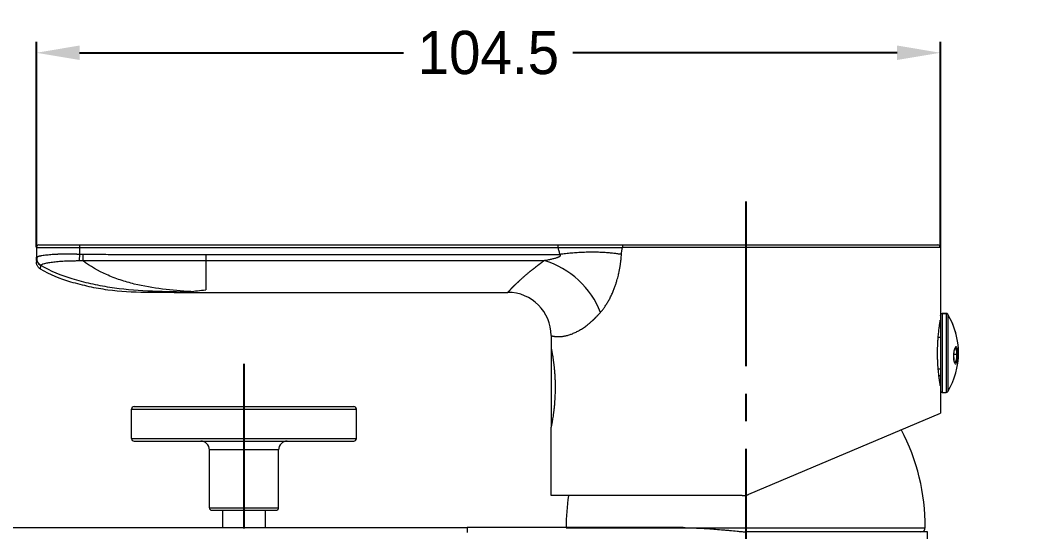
# Model space of a CAD drawing. Extents: x 11557 to 12329, y -16777 to -16231.
# Drawn here: x 11997.2 to 12112.9, y -16478.8 to -16419.6 of the extents above; entities that cross this region are included whole.
import ezdxf

# ---------------------------------------------------------------- set-up
doc = ezdxf.new("R2010")
doc.units = 0
doc.header["$MEASUREMENT"] = 0
doc.linetypes.add('CENTER2', pattern=[28.575, 19.05, -3.175, 3.175, -3.175])
doc.layers.get('0').update_dxf_attribs({"color": 3, "linetype": 'CONTINUOUS'})
doc.layers.get('DEFPOINTS').update_dxf_attribs({"linetype": 'CONTINUOUS'})
doc.layers.add('CENTER', color=1, linetype='CENTER2')
doc.layers.add('DIM_', color=6, linetype='CONTINUOUS', lineweight=9)
doc.styles.get("Standard").update_dxf_attribs({"font": 'Gulim.ttf'})
doc.dimstyles.new('사본(2) STANDARD', dxfattribs={"dimscale": 0, "dimtxt": 5, "dimasz": 5, "dimexe": 1.25, "dimexo": 0.625, "dimgap": 1.5, "dimtad": 3, "dimtih": 1, "dimtoh": 1, "dimdec": 1, "dimzin": 9, "dimdsep": 46, "dimtxsty": 'Standard', "dimcen": 2.5, "dimclrd": 5, "dimclre": 5, "dimclrt": 5, "dimadec": 0, "dimazin": 0, "dimtfac": 1, "dimtdec": 1, "dimtmove": 0, "dimatfit": 3, "dimfxl": 1.25, "dimtfill": 1, "dimtolj": 1, "dimtzin": 0, "dimarcsym": 0})

# ---------------------------------------------------------------- blocks, each defined once
blk = doc.blocks.new('*D29')
at = {"layer": 'DEFPOINTS', "color": 0, "transparency": 16777216}
for p in [(12023.12, -16459.37), (11988.09, -16482.99), (11974.81, -16514.28), (12023.12, -16526.81), (11986.36, -16534.53)]:
    blk.add_point(p, dxfattribs=at)
at = {"layer": 'DIM_', "color": 5, "lineweight": -2, "transparency": 16777216}
for p, q in [((11974.56, -16514.85), (11968.31, -16529.58)), ((12023.12, -16527.44), (12023.12, -16540.73))]:
    blk.add_line(p, q, dxfattribs=at)
for start, end in [(249.0609, 255.8564), (261.119, 267.9391)]:
    blk.add_arc((12023.12, -16400.46), 139.02, start, end, dxfattribs=at)
at = {"layer": 'DIM_', "color": 5, "transparency": 16777216}
for points in [[(11973.13, -16531.07), (11973.75, -16529.53), (11968.8, -16528.43)], [(12018.13, -16538.56), (12018.1, -16540.22), (12023.12, -16539.48)]]:
    blk.add_solid(points, dxfattribs=at)
at = {"layer": 'DIM_', "color": 5, "transparency": 16777216, "insert": (11995.4, -16536.69), "char_height": 5, "attachment_point": 5, "bg_fill": 3, "box_fill_scale": 1.25, "bg_fill_color": 256, "bg_fill_true_color": 13158600, "bg_fill_transparency": 0}
blk.add_mtext('\\A1;23°', dxfattribs=at)
blk = doc.blocks.new('*D36')
at = {"layer": 'DEFPOINTS', "color": 0, "transparency": 16777216}
for p in [(12103.62, -16423.42), (11999.12, -16446.51), (12103.62, -16446.51)]:
    blk.add_point(p, dxfattribs=at)
at = {"layer": 'DIM_', "color": 5, "lineweight": -2, "transparency": 16777216}
for p, q in [((11999.12, -16445.89), (11999.12, -16422.17)), ((12103.62, -16445.89), (12103.62, -16422.17)), ((12004.12, -16423.42), (12041.58, -16423.42)), ((12098.62, -16423.42), (12061.15, -16423.42))]:
    blk.add_line(p, q, dxfattribs=at)
at = {"layer": 'DIM_', "color": 5, "transparency": 16777216}
for points in [[(12004.12, -16422.58), (12004.12, -16424.25), (11999.12, -16423.42)], [(12098.62, -16422.58), (12098.62, -16424.25), (12103.62, -16423.42)]]:
    blk.add_solid(points, dxfattribs=at)
at = {"layer": 'DIM_', "color": 5, "transparency": 16777216, "insert": (12051.37, -16423.42), "char_height": 5, "attachment_point": 5, "bg_fill": 3, "box_fill_scale": 1.25, "bg_fill_color": 256, "bg_fill_true_color": 13158600, "bg_fill_transparency": 0}
blk.add_mtext('\\A1;104.5', dxfattribs=at)
blk = doc.blocks.new('*D37')
at = {"layer": 'DEFPOINTS', "color": 0, "transparency": 16777216}
for p in [(12081.12, -16440.62), (12107.29, -16519.04), (12092.77, -16558.94), (12081.12, -16582.49)]:
    blk.add_point(p, dxfattribs=at)
at = {"layer": 'DIM_', "color": 5, "lineweight": -2, "transparency": 16777216}
blk.add_line((12107.5, -16518.45), (12112.94, -16503.52), dxfattribs=at)
for start, end in [(83.9432, 86.8785), (73.1215, 76.0083)]:
    blk.add_arc((12081.12, -16590.94), 91.79, start, end, dxfattribs=at)
at = {"layer": 'DIM_', "color": 5, "transparency": 16777216}
for points in [[(12086.09, -16500.13), (12086.14, -16498.46), (12081.12, -16499.16)], [(12108.03, -16502.32), (12107.5, -16503.9), (12112.51, -16504.69)]]:
    blk.add_solid(points, dxfattribs=at)
at = {"layer": 'DIM_', "color": 5, "transparency": 16777216, "insert": (12097.06, -16500.55), "char_height": 5, "attachment_point": 5, "bg_fill": 3, "box_fill_scale": 1.25, "bg_fill_color": 256, "bg_fill_true_color": 13158600, "bg_fill_transparency": 0}
blk.add_mtext('\\A1;20°', dxfattribs=at)
at = {"layer": 'DEFPOINTS', "color": 0, "transparency": 16777216}
blk.add_point((12102.29, -16501.63), dxfattribs=at)

msp = doc.modelspace()

# ---------------------------------------------------------------- linework, layer by layer
at = {"linetype": 'Continuous', "lineweight": 18}
for p, q in [((11999.12, -16445.92), (11999.12, -16447.11)), ((11999.42, -16445.62), (12004.12, -16445.62)), ((12004.12, -16445.62), (12059.43, -16445.62)), ((12067.05, -16445.62), (12103.32, -16445.62)), ((12103.62, -16445.92), (12103.62, -16453.75)), ((12004.12, -16446.7), (12004.07, -16447.45)), ((12004.49, -16446.71), (12004.49, -16447.44)), ((11999.15, -16447.84), (11999.15, -16447.84)), ((12016.12, -16451.12), (12053.62, -16451.12)), ((12103.62, -16453.79), (12103.62, -16453.75)), ((12103.62, -16453.79), (12103.62, -16462.49)), ((12104.31, -16453.55), (12103.82, -16453.55)), ((12058.62, -16456.12), (12058.62, -16457.52)), ((12058.62, -16457.52), (12058.62, -16466.72)), ((12103.62, -16462.49), (12103.62, -16465.07)), ((12103.82, -16462.69), (12104.31, -16462.69)), ((12010.12, -16468.02), (12010.12, -16464.62)), ((12010.42, -16464.32), (12035.82, -16464.32)), ((12036.12, -16468.02), (12036.12, -16464.62)), ((12081.49, -16474.46), (12103.62, -16465.07)), ((12058.62, -16474.62), (12058.62, -16466.72)), ((12010.42, -16468.32), (12035.82, -16468.32)), ((12019.12, -16476.02), (12019.12, -16469.32)), ((12027.12, -16476.02), (12027.12, -16469.32)), ((12080.71, -16474.62), (12058.62, -16474.62)), ((12019.42, -16476.32), (12026.82, -16476.32)), ((12020.62, -16476.32), (12020.62, -16478.32)), ((12025.62, -16478.32), (12025.62, -16476.32)), ((11982.27, -16478.32), (12048.94, -16478.32)), ((12102.12, -16478.82), (12081.06, -16478.82)), ((12102.12, -16525.65), (12102.12, -16478.82))]:
    msp.add_line(p, q, dxfattribs=at)
at = {"linetype": 'Continuous', "lineweight": 13}
for p, q in [((11999.12, -16445.92), (12004.12, -16445.92)), ((12004.12, -16445.62), (12004.12, -16445.92)), ((12004.12, -16445.92), (12004.12, -16446.7)), ((12004.12, -16445.92), (12059.43, -16445.92)), ((12103.62, -16445.92), (12066.86, -16445.92)), ((12018.72, -16446.74), (12059.63, -16446.74)), ((12103.82, -16453.59), (12103.82, -16453.55)), ((12104.31, -16453.59), (12103.82, -16453.59)), ((12103.82, -16453.59), (12103.82, -16462.69)), ((12104.31, -16453.59), (12104.31, -16453.55)), ((12104.31, -16453.59), (12104.31, -16462.69)), ((12104.48, -16453.69), (12104.48, -16453.65)), ((12104.48, -16453.69), (12104.48, -16462.6)), ((12010.12, -16464.62), (12036.12, -16464.62)), ((12010.12, -16468.02), (12036.12, -16468.02)), ((12027.12, -16469.32), (12019.12, -16469.32)), ((12019.12, -16476.02), (12027.12, -16476.02)), ((12023.12, -16478.32), (12023.12, -16476.32)), ((12060.36, -16478.33), (12101.88, -16478.33))]:
    msp.add_line(p, q, dxfattribs=at)
at = {"linetype": 'Continuous', "lineweight": 18}
for centre, radius, start, end in [((11999.42, -16445.92), 0.3, 90, 180), ((12103.32, -16445.92), 0.3, 0, 90), ((12103.82, -16453.75), 0.2, 90, 180), ((12104.31, -16453.75), 0.2, 31.0087, 90), ((12097.04, -16458.12), 8.68, 0, 31.0087), ((12097.04, -16458.12), 8.68, 328.9913, 0), ((12103.82, -16462.49), 0.2, 180, 270), ((12104.31, -16462.49), 0.2, 270, 328.9913), ((12010.42, -16464.62), 0.3, 90, 180), ((12035.82, -16464.62), 0.3, 0, 90), ((12077.71, -16478.24), 24.17, 359.7908, 27.7322), ((12010.42, -16468.02), 0.3, 180, 270), ((12018.12, -16469.32), 1, 0, 90), ((12028.12, -16469.32), 1, 90, 180), ((12035.82, -16468.02), 0.3, 270, 0), ((12084.53, -16478.24), 24.17, 171.4005, 180.2092), ((12019.42, -16476.02), 0.3, 180, 270), ((12026.82, -16476.02), 0.3, 270, 0), ((12101.38, -16478.32), 0.5, 270, 359.7908)]:
    msp.add_arc(centre, radius, start, end, dxfattribs=at)
at = {"linetype": 'Continuous', "lineweight": 18, "extrusion": (1.62926e-06, 1.62926e-06, 1)}
msp.add_arc((12053.62, -16456.12, -0.01), 5, 0, 90, dxfattribs=at)
at = {"linetype": 'Continuous', "lineweight": 18}
for centre, major_axis, ratio, start_param, end_param in [((12059.43, -16445.92), (0, 0.3), 0.000036, 4.71232, 6.283185), ((12000.12, -16447.14), (-1, 0), 0.995803, 0, 1.068605), ((12057, -16454.5), (-6.58, 5.21), 0.805757, 4.0611, 5.173129), ((12048.94, -16478.82), (0, 0.5), 0.000002, 0.000045, 1.659514)]:
    msp.add_ellipse(centre, major_axis=major_axis, ratio=ratio, start_param=start_param, end_param=end_param, dxfattribs=at)
at = {"linetype": 'Continuous', "lineweight": 13}
for centre, major_axis, ratio, start_param, end_param in [((12103.82, -16453.79), (0.2, 0), 0.99175, 1.570796, 3.141593), ((12104.31, -16453.79), (0.2, 0), 0.99175, 0.541205, 1.570796), ((12097.04, -16458.12), (8.68, 0), 0.99175, 0, 0.541205), ((12105.4, -16458.39), (-0.032, -0.998), 0.242751, 1.703327, 4.84492), ((12105.33, -16458.39), (-0.026, -0.817), 0.242751, 1.703327, 3.327726), ((12105.4, -16458.39), (-0.032, -0.998), 0.242751, 4.84492, 7.986513), ((12105.95, -16458.41), (1.04, 0), 0.128191, 1.989243, 2.430143), ((12105.33, -16458.39), (-0.026, -0.817), 0.242751, 6.08423, 7.986513), ((12105.44, -16458.27), (0.2, 0), 0.128191, 5.130835, 6.151123)]:
    msp.add_ellipse(centre, major_axis=major_axis, ratio=ratio, start_param=start_param, end_param=end_param, dxfattribs=at)
at = {"linetype": 'Continuous', "lineweight": 18}
for points, degree in [([(12059.43, -16445.62), (12059.59, -16445.62), (12059.93, -16445.62), (12060.51, -16445.62), (12061.12, -16445.62), (12061.75, -16445.62), (12062.41, -16445.62), (12063.1, -16445.62), (12063.78, -16445.62), (12064.44, -16445.62), (12065.06, -16445.62), (12065.63, -16445.62), (12066.18, -16445.62), (12066.66, -16445.62), (12066.93, -16445.62), (12067.05, -16445.62)], 3), ([(12059.63, -16446.74), (12059.62, -16446.68), (12059.6, -16446.56), (12059.56, -16446.36), (12059.5, -16446.15), (12059.45, -16446), (12059.43, -16445.92)], 3), ([(11999.12, -16447.14), (11999.12, -16447.14), (11999.12, -16447.12), (11999.12, -16447.11), (11999.12, -16447.11)], 3), ([(11999.15, -16447.39), (11999.15, -16447.61)], 1), ([(11999.21, -16446.99), (11999.16, -16447.4)], 1), ([(12004.07, -16447.45), (12004.14, -16447.45), (12004.28, -16447.45), (12004.42, -16447.44), (12004.49, -16447.44)], 3), ([(12057.83, -16447.43), (12057.9, -16447.42), (12058.04, -16447.4), (12058.25, -16447.36), (12058.46, -16447.31), (12058.67, -16447.27), (12058.86, -16447.22), (12059.05, -16447.17), (12059.22, -16447.13), (12059.35, -16447.08), (12059.45, -16447.05), (12059.53, -16447.01), (12059.59, -16446.98), (12059.63, -16446.95), (12059.66, -16446.93), (12059.69, -16446.91), (12059.7, -16446.89), (12059.71, -16446.87), (12059.71, -16446.86), (12059.71, -16446.84), (12059.71, -16446.83), (12059.71, -16446.82), (12059.7, -16446.8), (12059.68, -16446.78), (12059.66, -16446.76), (12059.64, -16446.75), (12059.63, -16446.74)], 3), ([(12064.32, -16453.44), (12064.4, -16453.36), (12064.55, -16453.17), (12064.78, -16452.87), (12065, -16452.53), (12065.23, -16452.16), (12065.45, -16451.75), (12065.66, -16451.32), (12065.85, -16450.87), (12066, -16450.46), (12066.13, -16450.09), (12066.24, -16449.74), (12066.32, -16449.43), (12066.4, -16449.14), (12066.46, -16448.88), (12066.5, -16448.64), (12066.54, -16448.44), (12066.58, -16448.26), (12066.6, -16448.09), (12066.63, -16447.93), (12066.65, -16447.78), (12066.67, -16447.62), (12066.69, -16447.44), (12066.72, -16447.24), (12066.74, -16447.01), (12066.75, -16446.83), (12066.76, -16446.74)], 3), ([(11999.64, -16448.01), (11999.64, -16448.01), (11999.65, -16448), (11999.65, -16447.99), (11999.65, -16447.98)], 3), ([(12015.04, -16451.13), (12016.13, -16451.12)], 1), ([(12015.04, -16451.13), (12016.13, -16451.12)], 1), ([(12103.37, -16456.3), (12103.46, -16456.3), (12103.54, -16456.3), (12103.62, -16456.3)], 3), ([(12103.37, -16459.95), (12103.46, -16459.95), (12103.54, -16459.95), (12103.62, -16459.95)], 3), ([(12103.62, -16460.76), (12103.56, -16460.76), (12103.51, -16460.76), (12103.46, -16460.76)], 3)]:
    msp.add_open_spline(points, degree=degree, dxfattribs=at)
at = {"linetype": 'Continuous', "lineweight": 13}
for points, knots in [([(12059.43, -16445.92), (12059.55, -16445.92), (12059.85, -16445.93), (12060.37, -16445.93), (12060.97, -16445.93), (12061.61, -16445.93), (12062.27, -16445.94), (12062.96, -16445.94), (12063.64, -16445.94), (12064.3, -16445.94), (12064.92, -16445.93), (12065.5, -16445.93), (12066.04, -16445.93), (12066.49, -16445.93), (12066.75, -16445.92), (12066.86, -16445.92)], [0, 0, 0, 0, 0.043837, 0.114379, 0.190639, 0.270395, 0.35463, 0.44372, 0.534416, 0.623909, 0.71051, 0.793868, 0.87409, 0.947701, 1, 1, 1, 1]), ([(12066.76, -16446.74), (12066.77, -16446.62), (12066.78, -16446.5), (12066.8, -16446.29), (12066.81, -16446.22), (12066.84, -16446.08), (12066.85, -16446), (12066.86, -16445.92)], [0, 0, 0, 0, 0.5, 0.5, 0.75, 0.75, 1, 1, 1, 1]), ([(12067.05, -16445.62), (12067.03, -16445.62), (12067, -16445.63), (12066.95, -16445.66), (12066.93, -16445.68), (12066.9, -16445.74), (12066.88, -16445.77), (12066.86, -16445.85), (12066.86, -16445.88), (12066.86, -16445.92)], [0, 0, 0, 0, 0.25, 0.25, 0.5, 0.5, 0.75, 0.75, 1, 1, 1, 1]), ([(11999.2, -16447.01), (11999.2, -16447.01), (11999.2, -16447.01), (11999.2, -16447.01), (11999.21, -16447.01), (11999.22, -16447), (11999.22, -16447), (11999.23, -16447), (11999.24, -16446.99), (11999.24, -16446.99), (11999.25, -16446.99), (11999.26, -16446.98), (11999.27, -16446.98), (11999.27, -16446.98), (11999.28, -16446.97), (11999.29, -16446.97), (11999.3, -16446.97), (11999.3, -16446.97), (11999.31, -16446.96), (11999.32, -16446.96), (11999.33, -16446.96), (11999.34, -16446.95), (11999.35, -16446.95), (11999.36, -16446.95), (11999.37, -16446.95), (11999.38, -16446.94), (11999.38, -16446.94), (11999.39, -16446.94), (11999.4, -16446.93), (11999.41, -16446.93), (11999.42, -16446.93), (11999.43, -16446.93), (11999.44, -16446.92), (11999.45, -16446.92), (11999.46, -16446.92), (11999.48, -16446.91), (11999.49, -16446.91), (11999.5, -16446.91), (11999.51, -16446.91), (11999.52, -16446.9), (11999.53, -16446.9), (11999.54, -16446.9), (11999.55, -16446.9), (11999.56, -16446.89), (11999.58, -16446.89), (11999.59, -16446.89), (11999.6, -16446.89), (11999.61, -16446.88), (11999.62, -16446.88), (11999.64, -16446.88), (11999.65, -16446.88), (11999.66, -16446.87), (11999.67, -16446.87), (11999.68, -16446.87), (11999.7, -16446.87), (11999.71, -16446.86), (11999.72, -16446.86), (11999.74, -16446.86), (11999.75, -16446.86), (11999.76, -16446.86), (11999.85, -16446.84), (12000.03, -16446.81), (12000.32, -16446.78), (12000.62, -16446.75), (12000.95, -16446.72), (12001.19, -16446.7), (12001.35, -16446.7), (12001.42, -16446.69), (12001.49, -16446.69), (12001.56, -16446.69), (12001.63, -16446.68), (12001.7, -16446.68), (12001.77, -16446.68), (12001.84, -16446.68), (12001.91, -16446.67), (12001.99, -16446.67), (12002.06, -16446.67), (12002.13, -16446.67), (12002.2, -16446.67), (12002.27, -16446.67), (12002.35, -16446.66), (12002.42, -16446.66), (12002.49, -16446.66), (12002.56, -16446.66), (12002.63, -16446.66), (12002.71, -16446.66), (12002.78, -16446.66), (12002.85, -16446.66), (12002.92, -16446.66), (12003, -16446.66), (12003.07, -16446.66), (12003.14, -16446.67), (12003.21, -16446.67), (12003.28, -16446.67), (12003.35, -16446.67), (12003.42, -16446.67), (12003.49, -16446.67), (12003.57, -16446.68), (12003.64, -16446.68), (12003.71, -16446.68), (12003.78, -16446.68), (12003.84, -16446.69), (12003.91, -16446.69), (12003.98, -16446.69), (12004.05, -16446.7), (12004.1, -16446.7), (12004.12, -16446.7)], [0, 0, 0, 0, 0.001534, 0.006131, 0.010713, 0.015282, 0.019836, 0.024376, 0.028903, 0.033415, 0.037913, 0.042397, 0.046867, 0.051323, 0.055764, 0.060192, 0.064606, 0.069005, 0.073391, 0.077762, 0.08212, 0.086463, 0.090792, 0.095107, 0.099408, 0.103695, 0.107968, 0.112227, 0.116472, 0.120703, 0.124919, 0.129122, 0.13331, 0.137485, 0.141645, 0.145792, 0.149924, 0.154042, 0.158146, 0.162236, 0.166312, 0.170374, 0.174422, 0.178456, 0.182476, 0.186482, 0.190473, 0.194451, 0.198414, 0.202364, 0.206299, 0.210221, 0.214128, 0.218021, 0.2219, 0.225765, 0.229616, 0.233453, 0.237276, 0.241085, 0.24488, 0.315022, 0.382398, 0.44701, 0.508864, 0.567962, 0.57983, 0.591642, 0.603399, 0.6151, 0.626747, 0.638337, 0.649873, 0.661354, 0.672779, 0.684149, 0.695465, 0.706725, 0.717931, 0.729082, 0.740178, 0.75122, 0.762207, 0.773139, 0.784017, 0.794841, 0.80561, 0.816325, 0.826986, 0.837592, 0.848145, 0.858643, 0.869088, 0.879479, 0.889816, 0.9001, 0.910329, 0.920506, 0.930629, 0.940698, 0.950714, 0.960678, 0.970588, 0.980445, 0.990249, 1, 1, 1, 1]), ([(11999.65, -16447.98), (11999.66, -16447.95), (11999.7, -16447.92), (11999.83, -16447.85), (11999.92, -16447.82), (12000.14, -16447.76), (12000.28, -16447.73), (12000.6, -16447.67), (12000.78, -16447.64), (12001.18, -16447.59), (12001.4, -16447.56), (12001.87, -16447.52), (12002.12, -16447.5), (12002.52, -16447.48), (12002.65, -16447.48), (12002.93, -16447.47), (12003.06, -16447.46), (12003.35, -16447.46), (12003.49, -16447.46), (12003.78, -16447.45), (12003.92, -16447.45), (12004.07, -16447.45)], [0, 0, 0, 0, 0.125, 0.125, 0.25, 0.25, 0.375, 0.375, 0.5, 0.5, 0.625, 0.625, 0.75, 0.75, 0.8125, 0.8125, 0.875, 0.875, 0.9375, 0.9375, 1, 1, 1, 1]), ([(12004.49, -16447.44), (12004.88, -16447.44), (12005.66, -16447.44), (12006.82, -16447.44), (12007.95, -16447.43), (12009.06, -16447.43), (12010.16, -16447.43), (12011.27, -16447.43), (12012.41, -16447.43), (12013.57, -16447.43), (12014.76, -16447.43), (12016.01, -16447.43), (12017.34, -16447.43), (12018.25, -16447.43), (12018.72, -16447.43)], [0, 0, 0, 0, 0.083226, 0.164605, 0.244138, 0.321825, 0.397665, 0.476459, 0.556501, 0.637793, 0.720062, 0.807853, 0.901165, 1, 1, 1, 1]), ([(12016.98, -16451.03), (12015.89, -16450.96), (12013.7, -16450.79), (12010.98, -16450.33), (12008.82, -16449.71), (12006.81, -16448.94), (12005.36, -16448.13), (12004.49, -16447.44)], [0, 0, 0, 0, 0.258116, 0.516232, 0.645291, 0.774349, 1, 1, 1, 1]), ([(12018.72, -16446.74), (12018.72, -16446.81), (12018.72, -16446.87), (12018.72, -16446.99), (12018.72, -16447.05), (12018.72, -16447.17), (12018.72, -16447.23), (12018.72, -16447.34), (12018.72, -16447.39), (12018.72, -16447.43)], [0, 0, 0, 0, 0.25, 0.25, 0.5, 0.5, 0.75, 0.75, 1, 1, 1, 1]), ([(12018.72, -16447.43), (12018.72, -16447.88), (12018.72, -16448.64), (12018.72, -16449.75), (12018.72, -16450.43), (12018.72, -16450.73), (12018.72, -16450.82)], [0, 0, 0, 0, 0.183546, 0.381831, 0.778399, 1, 1, 1, 1]), ([(12053.62, -16451.12), (12053.62, -16451.12), (12053.62, -16451.12), (12053.62, -16451.12), (12053.62, -16451.12), (12053.62, -16451.12), (12053.62, -16451.12), (12053.62, -16451.12), (12053.62, -16451.12), (12053.62, -16451.12), (12053.63, -16451.12), (12053.63, -16451.11), (12053.63, -16451.11), (12053.63, -16451.11), (12053.63, -16451.11), (12053.64, -16451.1), (12053.64, -16451.1), (12053.64, -16451.1), (12053.65, -16451.09), (12053.65, -16451.09), (12053.65, -16451.09), (12053.66, -16451.08), (12053.66, -16451.08), (12053.66, -16451.07), (12053.67, -16451.07), (12053.67, -16451.07), (12053.68, -16451.06), (12053.68, -16451.06), (12053.69, -16451.05), (12053.69, -16451.04), (12053.7, -16451.04), (12053.7, -16451.03), (12053.71, -16451.03), (12053.71, -16451.02), (12053.72, -16451.01), (12053.72, -16451.01), (12053.73, -16451), (12053.74, -16450.99), (12053.74, -16450.99), (12053.75, -16450.98), (12053.76, -16450.97), (12053.76, -16450.96), (12053.77, -16450.96), (12053.78, -16450.95), (12053.79, -16450.94), (12053.8, -16450.93), (12053.8, -16450.92), (12053.81, -16450.91), (12053.82, -16450.9), (12053.83, -16450.89), (12053.84, -16450.89), (12053.85, -16450.88), (12053.86, -16450.87), (12053.87, -16450.86), (12053.88, -16450.85), (12053.89, -16450.84), (12053.9, -16450.82), (12053.91, -16450.81), (12053.92, -16450.8), (12053.93, -16450.79), (12053.94, -16450.78), (12053.95, -16450.77), (12053.96, -16450.76), (12053.97, -16450.75), (12053.98, -16450.73), (12053.99, -16450.72), (12054, -16450.71), (12054.02, -16450.7), (12054.03, -16450.68), (12054.04, -16450.67), (12054.05, -16450.66), (12054.07, -16450.65), (12054.08, -16450.63), (12054.09, -16450.62), (12054.11, -16450.6), (12054.12, -16450.59), (12054.13, -16450.58), (12054.15, -16450.56), (12054.16, -16450.55), (12054.17, -16450.53), (12054.19, -16450.52), (12054.2, -16450.5), (12054.22, -16450.49), (12054.23, -16450.47), (12054.25, -16450.46), (12054.26, -16450.44), (12054.28, -16450.43), (12054.29, -16450.41), (12054.31, -16450.4), (12054.33, -16450.38), (12054.34, -16450.37), (12054.36, -16450.35), (12054.38, -16450.33), (12054.39, -16450.32), (12054.41, -16450.3), (12054.43, -16450.28), (12054.44, -16450.27), (12054.46, -16450.25), (12054.48, -16450.23), (12054.5, -16450.21), (12054.51, -16450.2), (12054.53, -16450.18), (12054.55, -16450.16), (12054.57, -16450.14), (12054.59, -16450.12), (12054.61, -16450.11), (12054.63, -16450.09), (12054.65, -16450.07), (12054.67, -16450.05), (12054.68, -16450.03), (12054.7, -16450.01), (12054.72, -16449.99), (12054.74, -16449.97), (12054.77, -16449.96), (12054.79, -16449.94), (12054.81, -16449.92), (12054.83, -16449.9), (12054.85, -16449.88), (12054.87, -16449.86), (12054.89, -16449.84), (12054.97, -16449.76), (12055.13, -16449.62), (12055.37, -16449.4), (12055.63, -16449.17), (12055.91, -16448.94), (12056.13, -16448.76), (12056.26, -16448.65), (12056.31, -16448.61), (12056.36, -16448.57), (12056.41, -16448.53), (12056.46, -16448.49), (12056.51, -16448.45), (12056.56, -16448.41), (12056.61, -16448.37), (12056.66, -16448.33), (12056.71, -16448.29), (12056.77, -16448.25), (12056.82, -16448.21), (12056.87, -16448.17), (12056.93, -16448.12), (12056.98, -16448.08), (12057.04, -16448.04), (12057.1, -16447.99), (12057.16, -16447.95), (12057.21, -16447.9), (12057.27, -16447.86), (12057.33, -16447.81), (12057.39, -16447.77), (12057.45, -16447.72), (12057.51, -16447.67), (12057.58, -16447.63), (12057.64, -16447.58), (12057.7, -16447.53), (12057.77, -16447.48), (12057.81, -16447.45), (12057.83, -16447.43)], [0, 0, 0, 0, 0.007081, 0.014132, 0.021154, 0.028146, 0.03511, 0.042043, 0.048948, 0.055823, 0.062669, 0.069486, 0.076273, 0.083032, 0.089762, 0.096462, 0.103134, 0.109777, 0.116391, 0.122977, 0.129533, 0.136062, 0.142561, 0.149032, 0.155475, 0.16189, 0.168276, 0.174634, 0.180963, 0.187265, 0.193539, 0.199785, 0.206003, 0.212193, 0.218356, 0.224491, 0.230598, 0.236678, 0.242731, 0.248756, 0.254754, 0.260725, 0.266669, 0.272586, 0.278475, 0.284338, 0.290174, 0.295984, 0.301766, 0.307522, 0.313252, 0.318955, 0.324631, 0.330282, 0.335906, 0.341504, 0.347076, 0.352622, 0.358142, 0.363636, 0.369105, 0.374548, 0.379966, 0.385358, 0.390725, 0.396067, 0.401384, 0.406676, 0.411942, 0.417185, 0.422402, 0.427595, 0.432763, 0.437907, 0.443027, 0.448123, 0.453194, 0.458242, 0.463266, 0.468266, 0.473243, 0.478196, 0.483126, 0.488033, 0.492916, 0.497777, 0.502615, 0.507429, 0.512221, 0.51699, 0.521737, 0.526461, 0.531163, 0.535843, 0.5405, 0.545136, 0.54975, 0.554341, 0.558912, 0.56346, 0.567987, 0.572493, 0.576978, 0.581442, 0.585884, 0.590306, 0.594708, 0.599089, 0.603449, 0.60779, 0.61211, 0.61641, 0.620691, 0.624951, 0.629193, 0.633415, 0.637617, 0.641801, 0.645966, 0.650112, 0.654239, 0.693564, 0.731739, 0.768907, 0.805212, 0.840804, 0.846085, 0.851376, 0.856678, 0.86199, 0.867313, 0.872648, 0.877996, 0.883358, 0.888733, 0.894122, 0.899526, 0.904945, 0.910381, 0.915834, 0.921303, 0.92679, 0.932296, 0.937821, 0.943365, 0.948929, 0.954514, 0.96012, 0.965748, 0.971398, 0.977071, 0.982767, 0.988487, 0.994231, 1, 1, 1, 1]), ([(11999.6, -16448.44), (11999.6, -16448.44), (11999.6, -16448.44), (11999.6, -16448.44), (11999.6, -16448.43), (11999.6, -16448.43), (11999.6, -16448.43), (11999.6, -16448.43), (11999.6, -16448.43), (11999.6, -16448.43), (11999.6, -16448.42), (11999.6, -16448.42), (11999.6, -16448.42), (11999.6, -16448.42), (11999.6, -16448.41), (11999.6, -16448.41), (11999.6, -16448.41), (11999.6, -16448.4), (11999.6, -16448.4), (11999.61, -16448.39), (11999.61, -16448.39), (11999.61, -16448.38), (11999.61, -16448.38), (11999.61, -16448.37), (11999.61, -16448.37), (11999.61, -16448.36), (11999.61, -16448.35), (11999.61, -16448.35), (11999.61, -16448.34), (11999.61, -16448.33), (11999.61, -16448.33), (11999.61, -16448.32), (11999.61, -16448.31), (11999.62, -16448.3), (11999.62, -16448.29), (11999.62, -16448.29), (11999.62, -16448.28), (11999.62, -16448.27), (11999.62, -16448.26), (11999.62, -16448.25), (11999.62, -16448.24), (11999.62, -16448.23), (11999.62, -16448.22), (11999.62, -16448.21), (11999.62, -16448.2), (11999.62, -16448.19), (11999.63, -16448.18), (11999.63, -16448.17), (11999.63, -16448.15), (11999.63, -16448.14), (11999.63, -16448.13), (11999.63, -16448.12), (11999.63, -16448.11), (11999.63, -16448.09), (11999.63, -16448.08), (11999.63, -16448.07), (11999.63, -16448.05), (11999.64, -16448.04), (11999.64, -16448.03), (11999.64, -16448.02), (11999.64, -16448.01)], [0, 0, 0, 0, 0.017819, 0.035617, 0.053396, 0.071154, 0.088892, 0.106609, 0.124306, 0.141983, 0.15964, 0.177276, 0.194892, 0.212488, 0.230064, 0.247619, 0.265154, 0.282669, 0.300163, 0.317637, 0.335091, 0.352525, 0.369938, 0.387331, 0.404704, 0.422057, 0.439389, 0.456701, 0.473993, 0.491265, 0.508516, 0.525747, 0.542958, 0.560149, 0.577319, 0.594469, 0.611599, 0.628709, 0.645799, 0.662868, 0.679917, 0.696946, 0.713955, 0.730943, 0.747911, 0.764859, 0.781787, 0.798694, 0.815581, 0.832448, 0.849294, 0.866121, 0.882927, 0.899712, 0.916478, 0.933223, 0.949948, 0.966652, 0.983336, 1, 1, 1, 1]), ([(12016.41, -16451.09), (12014.94, -16451.07), (12011.99, -16451.02), (12008.32, -16450.71), (12005.43, -16450.15), (12002.72, -16449.45), (12000.78, -16448.69), (11999.64, -16448.01)], [0, 0, 0, 0, 0.258568, 0.517136, 0.64642, 0.775704, 1, 1, 1, 1]), ([(12016.41, -16451.09), (12016.45, -16451.09), (12016.52, -16451.08), (12016.66, -16451.07), (12016.81, -16451.05), (12016.92, -16451.03), (12016.98, -16451.03)], [0, 0, 0, 0, 0.25, 0.5, 0.75, 1, 1, 1, 1]), ([(12058.62, -16456.12), (12058.62, -16456.12), (12058.62, -16456.12), (12058.62, -16456.12), (12058.62, -16456.12), (12058.62, -16456.12), (12058.62, -16456.12), (12058.62, -16456.13), (12058.63, -16456.13), (12058.63, -16456.13), (12058.63, -16456.13), (12058.63, -16456.13), (12058.63, -16456.13), (12058.64, -16456.13), (12058.64, -16456.13), (12058.64, -16456.13), (12058.65, -16456.13), (12058.65, -16456.13), (12058.66, -16456.14), (12058.67, -16456.14), (12058.68, -16456.14), (12058.7, -16456.15), (12058.73, -16456.15), (12058.76, -16456.16), (12058.81, -16456.17), (12058.87, -16456.18), (12058.97, -16456.2), (12059.08, -16456.21), (12059.19, -16456.22), (12059.32, -16456.23), (12059.47, -16456.23), (12059.65, -16456.23), (12059.84, -16456.22), (12060.08, -16456.19), (12060.4, -16456.13), (12060.79, -16456.02), (12061.19, -16455.86), (12061.53, -16455.7), (12061.82, -16455.55), (12062.03, -16455.43), (12062.25, -16455.29), (12062.47, -16455.14), (12062.69, -16454.98), (12062.91, -16454.81), (12063.15, -16454.61), (12063.32, -16454.46), (12063.43, -16454.36), (12063.46, -16454.33), (12063.49, -16454.3), (12063.53, -16454.27), (12063.57, -16454.23), (12063.6, -16454.2), (12063.64, -16454.16), (12063.68, -16454.12), (12063.73, -16454.08), (12063.77, -16454.03), (12063.81, -16453.99), (12063.86, -16453.94), (12063.91, -16453.9), (12063.95, -16453.85), (12064, -16453.79), (12064.05, -16453.74), (12064.11, -16453.68), (12064.16, -16453.63), (12064.21, -16453.57), (12064.27, -16453.51), (12064.3, -16453.46), (12064.32, -16453.44)], [0, 0, 0, 0, 0.004517, 0.009036, 0.013555, 0.018075, 0.022596, 0.027118, 0.031641, 0.036165, 0.040689, 0.045214, 0.04974, 0.054266, 0.058793, 0.063321, 0.067849, 0.072378, 0.076908, 0.081438, 0.098509, 0.115363, 0.131999, 0.148417, 0.164616, 0.201745, 0.236865, 0.269972, 0.301063, 0.330138, 0.367706, 0.40402, 0.439085, 0.472906, 0.532244, 0.590497, 0.642165, 0.694891, 0.718984, 0.743823, 0.769416, 0.795776, 0.819032, 0.843742, 0.869927, 0.897611, 0.901124, 0.904771, 0.908552, 0.912468, 0.916519, 0.920705, 0.925027, 0.929484, 0.934078, 0.938809, 0.943676, 0.948681, 0.953824, 0.959106, 0.964526, 0.970087, 0.975787, 0.981627, 0.98761, 0.993733, 1, 1, 1, 1]), ([(12058.62, -16457.52), (12058.62, -16457.52), (12058.62, -16457.52), (12058.62, -16457.52), (12058.62, -16457.53), (12058.62, -16457.53), (12058.62, -16457.53), (12058.62, -16457.54), (12058.62, -16457.54), (12058.62, -16457.55), (12058.63, -16457.55), (12058.63, -16457.56), (12058.63, -16457.57), (12058.63, -16457.58), (12058.63, -16457.59), (12058.64, -16457.61), (12058.64, -16457.63), (12058.65, -16457.67), (12058.66, -16457.71), (12058.66, -16457.75), (12058.67, -16457.8), (12058.69, -16457.86), (12058.7, -16457.94), (12058.72, -16458.04), (12058.74, -16458.15), (12058.76, -16458.28), (12058.79, -16458.43), (12058.82, -16458.61), (12058.84, -16458.78), (12058.86, -16458.93), (12058.88, -16459.05), (12058.9, -16459.18), (12058.92, -16459.31), (12058.93, -16459.44), (12058.95, -16459.57), (12058.96, -16459.69), (12058.97, -16459.82), (12058.99, -16459.95), (12059, -16460.09), (12059.01, -16460.26), (12059.03, -16460.45), (12059.05, -16460.68), (12059.06, -16460.92), (12059.08, -16461.24), (12059.09, -16461.65), (12059.1, -16462.09), (12059.09, -16462.48), (12059.08, -16462.81), (12059.07, -16463.08), (12059.06, -16463.29), (12059.05, -16463.45), (12059.04, -16463.6), (12059.03, -16463.75), (12059.02, -16463.9), (12059, -16464.16), (12058.97, -16464.52), (12058.92, -16464.87), (12058.89, -16465.13), (12058.87, -16465.29), (12058.84, -16465.5), (12058.8, -16465.74), (12058.77, -16465.94), (12058.74, -16466.08), (12058.73, -16466.17), (12058.71, -16466.25), (12058.7, -16466.33), (12058.68, -16466.39), (12058.67, -16466.46), (12058.66, -16466.51), (12058.65, -16466.57), (12058.64, -16466.61), (12058.64, -16466.64), (12058.63, -16466.65), (12058.63, -16466.66), (12058.63, -16466.66), (12058.63, -16466.67), (12058.63, -16466.67), (12058.63, -16466.68), (12058.63, -16466.68), (12058.63, -16466.69), (12058.63, -16466.69), (12058.62, -16466.7), (12058.62, -16466.7), (12058.62, -16466.7), (12058.62, -16466.71), (12058.62, -16466.71), (12058.62, -16466.71), (12058.62, -16466.71), (12058.62, -16466.72), (12058.62, -16466.72), (12058.62, -16466.72), (12058.62, -16466.72), (12058.62, -16466.72), (12058.62, -16466.72), (12058.62, -16466.72), (12058.62, -16466.72), (12058.62, -16466.72), (12058.62, -16466.72), (12058.62, -16466.72)], [0, 0, 0, 0, 0.00414, 0.008288, 0.012443, 0.016608, 0.020783, 0.024969, 0.029167, 0.033378, 0.037602, 0.041841, 0.046095, 0.050365, 0.054652, 0.058957, 0.069439, 0.079894, 0.090332, 0.100764, 0.111199, 0.121649, 0.137161, 0.152678, 0.168238, 0.183878, 0.203767, 0.223718, 0.243804, 0.255725, 0.267503, 0.279155, 0.290696, 0.302142, 0.312538, 0.322957, 0.33341, 0.343907, 0.354461, 0.365081, 0.382057, 0.39897, 0.415872, 0.432812, 0.467248, 0.501448, 0.524277, 0.547181, 0.570287, 0.581558, 0.592769, 0.603933, 0.615066, 0.626181, 0.637292, 0.674072, 0.710645, 0.726032, 0.74156, 0.757264, 0.787205, 0.817018, 0.829469, 0.841862, 0.854216, 0.86655, 0.878885, 0.891369, 0.903833, 0.916295, 0.928773, 0.941282, 0.943592, 0.945897, 0.948196, 0.950491, 0.952781, 0.955066, 0.957347, 0.959623, 0.961895, 0.964163, 0.966427, 0.968687, 0.970944, 0.973197, 0.975446, 0.977692, 0.979935, 0.982175, 0.984411, 0.986646, 0.988877, 0.991106, 0.993333, 0.995557, 0.99778, 1, 1, 1, 1])]:
    msp.add_open_spline(points, degree=3, knots=knots, dxfattribs=at)
at = {"linetype": 'Continuous', "lineweight": 18}
for points, knots in [([(11999.12, -16447.11), (11999.12, -16447.1), (11999.12, -16447.1), (11999.12, -16447.1), (11999.12, -16447.09), (11999.12, -16447.09), (11999.12, -16447.09), (11999.12, -16447.08), (11999.12, -16447.08), (11999.13, -16447.08), (11999.13, -16447.07), (11999.13, -16447.07), (11999.13, -16447.07), (11999.14, -16447.06), (11999.14, -16447.06), (11999.14, -16447.06), (11999.14, -16447.05), (11999.15, -16447.05), (11999.15, -16447.05), (11999.16, -16447.04), (11999.16, -16447.04), (11999.16, -16447.04), (11999.17, -16447.03), (11999.17, -16447.03), (11999.18, -16447.03), (11999.18, -16447.02), (11999.19, -16447.02), (11999.19, -16447.02), (11999.2, -16447.01), (11999.2, -16447.01)], [0, 0, 0, 0, 0.038912, 0.077714, 0.116407, 0.154989, 0.193461, 0.231823, 0.270074, 0.308216, 0.346248, 0.38417, 0.421981, 0.459683, 0.497274, 0.534756, 0.572127, 0.609388, 0.64654, 0.683581, 0.720512, 0.757333, 0.794044, 0.830645, 0.867136, 0.903517, 0.939788, 0.975949, 1, 1, 1, 1]), ([(11999.12, -16447.45), (11999.12, -16447.44), (11999.12, -16447.36), (11999.12, -16447.25), (11999.12, -16447.14)], [0, 0, 0, 0, 0.242747, 1, 1, 1, 1]), ([(11999.6, -16448.44), (11999.56, -16448.41), (11999.53, -16448.39), (11999.46, -16448.34), (11999.43, -16448.31), (11999.37, -16448.25), (11999.34, -16448.22), (11999.29, -16448.15), (11999.27, -16448.11), (11999.22, -16448.03), (11999.21, -16447.99), (11999.17, -16447.91), (11999.16, -16447.87), (11999.14, -16447.79), (11999.13, -16447.75), (11999.12, -16447.67), (11999.12, -16447.62), (11999.12, -16447.58)], [0, 0, 0, 0, 0.125, 0.125, 0.25, 0.25, 0.375, 0.375, 0.5, 0.5, 0.625, 0.625, 0.75, 0.75, 0.875, 0.875, 1, 1, 1, 1]), ([(12016.12, -16451.12), (12014.66, -16451.12), (12011.73, -16451.18), (12008.1, -16451.01), (12005.24, -16450.49), (12002.58, -16449.82), (12000.68, -16449.1), (11999.6, -16448.44)], [0, 0, 0, 0, 0.258409, 0.516817, 0.646021, 0.775226, 1, 1, 1, 1]), ([(12103.62, -16461.92), (12103.62, -16461.92), (12103.62, -16461.92), (12103.61, -16461.89), (12103.61, -16461.86), (12103.6, -16461.8), (12103.59, -16461.75), (12103.59, -16461.74), (12103.59, -16461.72), (12103.58, -16461.71), (12103.58, -16461.68), (12103.58, -16461.66), (12103.56, -16461.59), (12103.55, -16461.48), (12103.53, -16461.35), (12103.51, -16461.25), (12103.51, -16461.2), (12103.5, -16461.14), (12103.49, -16461.1), (12103.49, -16461.08), (12103.48, -16460.98), (12103.46, -16460.81), (12103.43, -16460.54), (12103.41, -16460.34), (12103.39, -16460.19), (12103.39, -16460.13), (12103.38, -16460.03), (12103.37, -16459.97), (12103.36, -16459.81), (12103.34, -16459.58), (12103.33, -16459.35), (12103.32, -16459.17), (12103.32, -16459.11), (12103.31, -16459.02), (12103.31, -16458.99), (12103.31, -16458.93), (12103.31, -16458.9), (12103.3, -16458.74), (12103.3, -16458.5), (12103.3, -16458.25), (12103.3, -16458), (12103.3, -16457.88), (12103.3, -16457.72), (12103.3, -16457.69), (12103.3, -16457.63), (12103.3, -16457.54), (12103.31, -16457.44), (12103.31, -16457.26), (12103.32, -16457.02), (12103.34, -16456.79), (12103.35, -16456.61), (12103.35, -16456.56), (12103.36, -16456.44), (12103.36, -16456.39), (12103.38, -16456.22), (12103.4, -16456.01), (12103.42, -16455.81), (12103.43, -16455.67), (12103.44, -16455.6), (12103.45, -16455.53), (12103.45, -16455.48), (12103.45, -16455.46), (12103.47, -16455.35), (12103.48, -16455.27), (12103.5, -16455.11), (12103.52, -16454.96), (12103.54, -16454.83), (12103.55, -16454.76), (12103.55, -16454.75), (12103.56, -16454.72), (12103.56, -16454.7), (12103.56, -16454.66), (12103.57, -16454.64), (12103.58, -16454.57), (12103.59, -16454.48), (12103.6, -16454.42), (12103.61, -16454.39), (12103.61, -16454.37), (12103.61, -16454.36), (12103.61, -16454.35), (12103.62, -16454.33), (12103.62, -16454.32), (12103.62, -16454.32)], [0, 0, 0, 0, 0.03125, 0.03125, 0.0625, 0.09375, 0.09375, 0.101563, 0.101563, 0.109375, 0.109375, 0.125, 0.125, 0.15625, 0.1875, 0.1875, 0.203125, 0.210938, 0.210938, 0.21875, 0.21875, 0.25, 0.28125, 0.3125, 0.3125, 0.328125, 0.328125, 0.34375, 0.34375, 0.375, 0.40625, 0.40625, 0.421875, 0.421875, 0.429688, 0.429688, 0.4375, 0.4375, 0.46875, 0.5, 0.5, 0.53125, 0.53125, 0.539063, 0.539063, 0.546875, 0.5625, 0.5625, 0.59375, 0.625, 0.625, 0.640625, 0.640625, 0.65625, 0.65625, 0.6875, 0.71875, 0.71875, 0.734375, 0.742188, 0.742188, 0.75, 0.75, 0.78125, 0.78125, 0.8125, 0.84375, 0.84375, 0.851563, 0.851563, 0.859375, 0.859375, 0.875, 0.875, 0.90625, 0.9375, 0.9375, 0.953125, 0.953125, 0.96875, 0.96875, 1, 1, 1, 1]), ([(12105.17, -16458.51), (12105.17, -16458.44), (12105.17, -16458.26), (12105.2, -16457.98), (12105.25, -16457.75), (12105.29, -16457.62), (12105.32, -16457.59), (12105.32, -16457.58), (12105.32, -16457.58)], [0, 0, 0, 0, 0.166595, 0.420694, 0.647798, 0.837363, 0.972686, 1, 1, 1, 1]), ([(12105.27, -16459.2), (12105.27, -16459.2), (12105.27, -16459.2), (12105.25, -16459.18), (12105.22, -16459.1), (12105.19, -16458.93), (12105.17, -16458.72), (12105.17, -16458.57), (12105.17, -16458.51)], [0, 0, 0, 0, 0.015154, 0.148282, 0.32191, 0.553356, 0.833132, 1, 1, 1, 1]), ([(12080.71, -16474.62), (12080.78, -16474.62), (12080.91, -16474.62), (12081.11, -16474.59), (12081.24, -16474.55), (12081.34, -16474.52), (12081.37, -16474.51), (12081.43, -16474.49), (12081.46, -16474.48), (12081.49, -16474.46)], [0, 0, 0, 0, 0.25, 0.5, 0.75, 0.75, 0.875, 0.875, 1, 1, 1, 1]), ([(12073.89, -16478.32), (12073.36, -16478.32), (12072.13, -16478.32), (12070.1, -16478.32), (12067.67, -16478.32), (12064.9, -16478.32), (12061.84, -16478.32), (12058.73, -16478.32), (12055.84, -16478.32), (12053.27, -16478.32), (12051.01, -16478.32), (12049.6, -16478.32), (12048.94, -16478.32)], [0, 0, 0, 0, 0.064209, 0.151165, 0.249611, 0.361483, 0.488913, 0.617635, 0.732617, 0.832879, 0.921637, 1, 1, 1, 1]), ([(12073.89, -16478.32), (12074.18, -16478.32), (12074.47, -16478.33), (12074.91, -16478.34), (12075.05, -16478.35), (12075.35, -16478.36), (12075.49, -16478.37), (12075.93, -16478.39), (12076.23, -16478.4), (12076.83, -16478.44), (12077.12, -16478.46), (12077.72, -16478.51), (12078.02, -16478.53), (12078.48, -16478.57), (12078.63, -16478.59), (12078.93, -16478.61), (12079.08, -16478.63), (12079.54, -16478.67), (12079.84, -16478.7), (12080.3, -16478.74), (12080.45, -16478.76), (12080.68, -16478.78), (12080.76, -16478.79), (12080.87, -16478.8), (12080.91, -16478.81), (12080.97, -16478.81), (12080.99, -16478.82), (12081.02, -16478.82), (12081.04, -16478.82), (12081.06, -16478.82)], [0, 0, 0, 0, 0.125, 0.125, 0.1875, 0.1875, 0.25, 0.25, 0.375, 0.375, 0.5, 0.5, 0.625, 0.625, 0.6875, 0.6875, 0.75, 0.75, 0.875, 0.875, 0.9375, 0.9375, 0.96875, 0.96875, 0.984375, 0.984375, 0.992187, 0.992187, 1, 1, 1, 1])]:
    msp.add_open_spline(points, degree=3, knots=knots, dxfattribs=at)
at = {"linetype": 'Continuous', "lineweight": 13}
for points, weights in [([(11999.12, -16447.11), (11999.12, -16447.48), (11999.32, -16447.81), (11999.65, -16447.98)], [1.07656029012, 0.973909260309, 0.974483093263, 1.07828178898]), ([(12066.76, -16446.74), (12064.72, -16446.38), (12062.22, -16446.39), (12059.63, -16446.74)], [1.00865496145, 0.985184218262, 1.00944989097, 1.08145197957])]:
    msp.add_rational_spline(points, weights, degree=3, dxfattribs=at)
for points in [[(12004.12, -16446.7), (12004.18, -16446.7), (12004.31, -16446.71), (12004.43, -16446.71), (12004.49, -16446.71)], [(12004.49, -16446.71), (12005.27, -16446.72), (12006.84, -16446.72), (12009.2, -16446.73), (12011.57, -16446.74), (12013.95, -16446.74), (12016.33, -16446.74), (12017.92, -16446.74), (12018.72, -16446.74)], [(12018.72, -16447.43), (12031.76, -16447.43), (12044.79, -16447.43), (12057.83, -16447.43)], [(12016.98, -16451.03), (12017.41, -16450.97), (12018.01, -16450.9), (12018.72, -16450.82)], [(12016.12, -16451.12), (12016.14, -16451.12), (12016.24, -16451.11), (12016.41, -16451.09)]]:
    msp.add_open_spline(points, degree=3, dxfattribs=at)
at = {"layer": 'CENTER'}
for p, q in [((12081.12, -16440.62), (12081.12, -16582.49)), ((12023.12, -16459.37), (12023.12, -16526.81))]:
    msp.add_line(p, q, dxfattribs=at)

# ---------------------------------------------------------------- next in the draw order: dimensions: what is measured, and where the dimension line sits
at = {"layer": 'DIM_'}
dim = msp.add_linear_dim(base=(12103.62, -16423.42), p1=(11999.12, -16446.51), p2=(12103.62, -16446.51), dimstyle='사본(2) STANDARD', override={"dimscale": 1, "dimtad": 0}, dxfattribs=at)
dim.commit()
dim.dimension.update_dxf_attribs({"geometry": '*D36', "text_midpoint": (12051.37, -16423.42)})
dim = msp.add_angular_dim_2l(base=(11986.36, -16534.53), line1=((12023.12, -16459.37), (12023.12, -16526.81)), line2=((11974.81, -16514.28), (11988.09, -16482.99)), dimstyle='사본(2) STANDARD', override={"dimscale": 1, "dimtad": 0}, dxfattribs=at)
dim.commit()
dim.dimension.update_dxf_attribs({"geometry": '*D29', "text_midpoint": (11995.4, -16536.69)})

# ---------------------------------------------------------------- next in the draw order: dimensions: what is measured, and where the dimension line sits
dim = msp.add_angular_dim_2l(base=(12102.29, -16501.63), line1=((12081.12, -16440.62), (12081.12, -16582.49)), line2=((12107.29, -16519.04), (12092.77, -16558.94)), dimstyle='사본(2) STANDARD', override={"dimscale": 1, "dimtad": 0}, dxfattribs=at)
dim.commit()
dim.dimension.update_dxf_attribs({"geometry": '*D37', "text_midpoint": (12097.06, -16500.55)})

doc.saveas('drawing.dxf')
